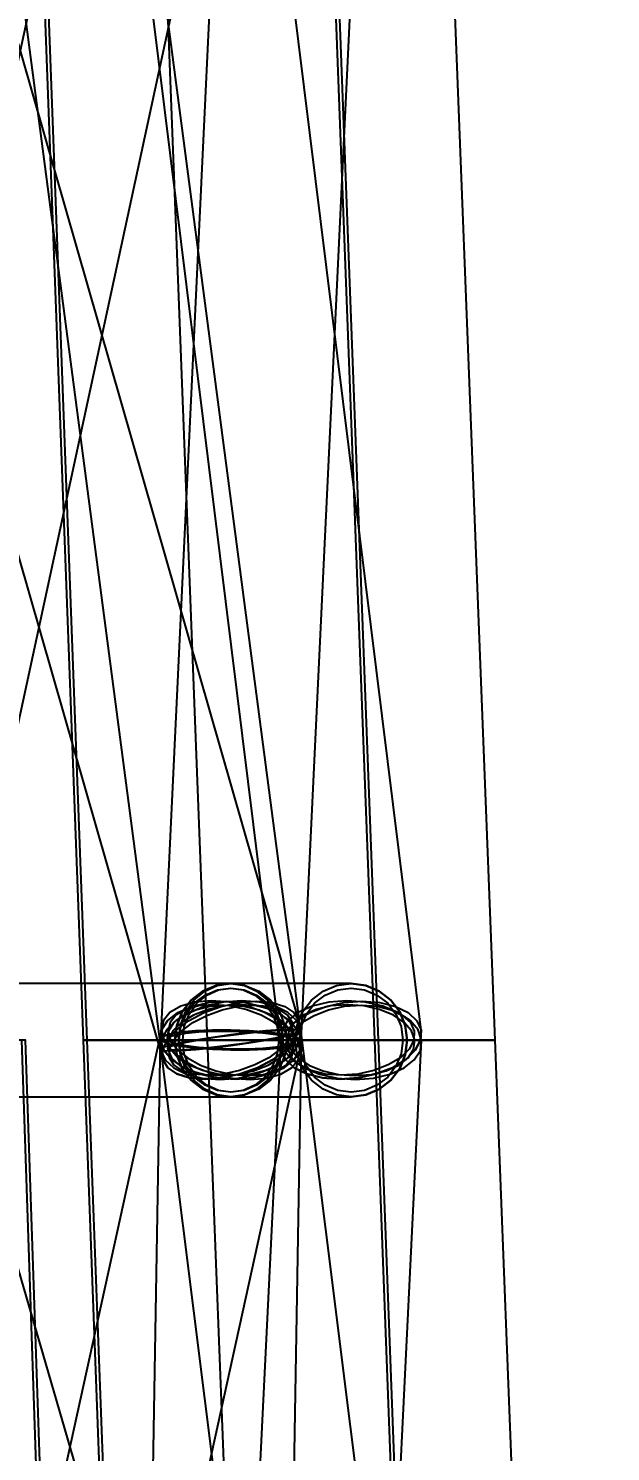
# Model space of a CAD drawing. Header units: millimetres. Extents: x -123812 to 252100, y -3000 to 639000.
# Drawn here: x 11534 to 13627, y 398522 to 403634 of the extents above; entities that cross this region are included whole.
import ezdxf

# ---------------------------------------------------------------- set-up
doc = ezdxf.new("R2010")
doc.units = ezdxf.units.MM
doc.layers.add('D-STR-DIM', color=7, linetype='Continuous', lineweight=13)
doc.layers.add('D-STR-STRC', color=7, linetype='Continuous', lineweight=25)
doc.styles.add('OpenSansCondensed-Light', font='OpenSansCondensed-Light.ttf')
doc.styles.add('TOWER_UNICODE', font='Arial Unicode.ttf')
doc.dimstyles.new('EZDXF', dxfattribs={"dimtxt": 0.25, "dimasz": 0.175, "dimexe": 0.375, "dimexo": 0.125, "dimgap": 0.1, "dimtad": 1, "dimlfac": 100, "dimzin": 12, "dimdsep": 46, "dimtxsty": 'OpenSansCondensed-Light', "dimblk": 'ARCHTICK', "dimcen": 2.5, "dimazin": 3, "dimtfac": 0.5, "dimtmove": 2, "dimatfit": 3})

# ---------------------------------------------------------------- blocks, each defined once
blk = doc.blocks.new('_ARCHTICK')
at = {"color": 0, "linetype": 'BYBLOCK', "const_width": 0.15}
blk.add_lwpolyline([(-0.5, -0.5), (0.5, 0.5)], dxfattribs=at)

msp = doc.modelspace()

# ---------------------------------------------------------------- linework, layer by layer
at = {"layer": 'D-STR-STRC'}
for points in [[(8721.2, 424967.1), (12010, 399967.1), (12018.6, 399963.2), (12043.8, 399961.9), (12083.8, 399963.1), (12136, 399966.9), (12196.7, 399972.9), (12261.9, 399980.8), (12327.1, 399990), (12387.8, 399999.8), (12440, 400009.7), (12480, 400018.9), (12505.2, 400026.9), (12513.7, 400032.9), (9224.9, 425032.9)], [(10581.1, 404930.1), (12017.7, 399930.1), (12034.9, 399901.2), (12067.5, 399879), (12113.4, 399865), (12169.4, 399860.3), (12231.7, 399865), (12296.1, 399879), (12358.1, 399901.2), (12413.6, 399930.1), (12458.7, 399963.8), (12490.5, 400000), (12506.6, 400036.2), (12506.1, 400069.9), (11069.5, 405069.9)], [(11831.5, 405069.9), (10751.1, 400069.9), (10743.9, 400036.2), (10753.8, 400000), (10779.9, 399963.8), (10820.7, 399930.1), (10873.2, 399901.2), (10934, 399879), (10998.8, 399865), (11063.3, 399860.3), (11123, 399865), (11173.9, 399879), (11212.6, 399901.2), (11236.3, 399930.1), (12316.7, 404930.1)], [(11822.8, 404963.8), (12443.2, 399963.8), (12458.4, 399930.1), (12489.8, 399901.2), (12535.1, 399879), (12591.3, 399865), (12654.5, 399860.3), (12720.4, 399865), (12784.6, 399879), (12842.6, 399901.2), (12890.5, 399930.1), (12925.1, 399963.8), (12943.9, 400000), (12945.7, 400036.2), (12325.4, 405036.2)], [(12246.7, 405000), (12008.6, 400000), (12021.2, 399963.8), (12050.2, 399930.1), (12093.6, 399901.2), (12148.5, 399879), (12211.1, 399865), (12277.2, 399860.3), (12342.3, 399865), (12401.8, 399879), (12451.9, 399901.2), (12489, 399930.1), (12510.6, 399963.8), (12515.2, 400000), (12753.3, 405000)], [(10993.7, 399796.8), (12261.9, 399796.8), (12310.5, 399803.7), (12355.8, 399824), (12394.6, 399856.3), (12424.5, 399898.4), (12443.2, 399947.4), (12449.6, 400000), (12443.2, 400052.6), (12424.5, 400101.6), (12394.6, 400143.7), (12355.8, 400176), (12310.5, 400196.3), (12261.9, 400203.2), (10993.7, 400203.2)], [(10993.7, 399796.8), (12261.9, 399796.8), (12310.5, 399803.7), (12355.8, 399824), (12394.6, 399856.3), (12424.5, 399898.4), (12443.2, 399947.4), (12449.6, 400000), (12443.2, 400052.6), (12424.5, 400101.6), (12394.6, 400143.7), (12355.8, 400176), (12310.5, 400196.3), (12261.9, 400203.2), (10993.7, 400203.2)], [(12693.7, 395070.6), (11237.7, 400070.6), (11220.4, 400099.9), (11187.6, 400122.3), (11141.7, 400136.4), (11085.6, 400141.2), (11023.3, 400136.4), (10959, 400122.3), (10897, 400099.9), (10841.6, 400070.6), (10796.6, 400036.6), (10765, 400000), (10749, 399963.4), (10749.7, 399929.4), (12205.7, 394929.4)], [(11404.6, 394929.4), (12504.3, 399929.4), (12511.6, 399963.4), (12501.8, 400000), (12475.6, 400036.6), (12434.9, 400070.6), (12382.4, 400099.9), (12321.7, 400122.3), (12256.9, 400136.4), (12192.5, 400141.2), (12132.8, 400136.4), (12081.8, 400122.3), (12043.2, 400099.9), (12019.4, 400070.6), (10919.7, 395070.6)], [(13140.1, 395036.6), (12513.1, 400036.6), (12497.7, 400070.6), (12466.3, 400099.9), (12420.9, 400122.3), (12364.7, 400136.4), (12301.5, 400141.2), (12235.5, 400136.4), (12171.4, 400122.3), (12113.5, 400099.9), (12065.6, 400070.6), (12031.1, 400036.6), (12012.4, 400000), (12010.7, 399963.4), (12637.7, 394963.4)], [(12703, 395000), (12947.8, 400000), (12935.1, 400036.6), (12906.1, 400070.6), (12862.6, 400099.9), (12807.7, 400122.3), (12745.1, 400136.4), (12679, 400141.2), (12614, 400136.4), (12554.4, 400122.3), (12504.4, 400099.9), (12467.3, 400070.6), (12445.8, 400036.6), (12441.1, 400000), (12196.4, 395000)], [(12089.6, 374995.8), (12515.9, 399995.8), (12507.2, 400005.1), (12481.8, 400014.2), (12441.5, 400022.2), (12388.9, 400028.8), (12327.6, 400033.4), (12261.9, 400035.7), (12196.2, 400035.6), (12134.9, 400033), (12082.3, 400028.2), (12042, 400021.5), (12016.6, 400013.3), (12007.9, 400004.2), (11581.7, 375004.2)]]:
    msp.add_lwpolyline(points, dxfattribs=at)
for points in [[(11544.8, 405000), (11731.5, 400000), (12792.3, 400000), (12603.3, 405000)], [(11557.4, 405000), (11744.8, 400000), (12779, 400000), (12590.7, 405000)], [(11983.4, 405000), (12177.3, 400000), (13211.6, 400000), (13016.6, 405000)], [(12060.4, 400000), (12067.3, 399947.4), (12087.4, 399898.4), (12119.4, 399856.3), (12161.2, 399824), (12209.7, 399803.7), (12261.9, 399796.8), (12694.4, 399796.8), (12746.6, 399803.7), (12795.2, 399824), (12836.9, 399856.3), (12868.9, 399898.4), (12889, 399947.4), (12895.9, 400000), (12889, 400052.6), (12868.9, 400101.6), (12836.9, 400143.7), (12795.2, 400176), (12746.6, 400196.3), (12694.4, 400203.2), (12261.9, 400203.2), (12209.7, 400196.3), (12161.2, 400176), (12119.4, 400143.7), (12087.4, 400101.6), (12067.3, 400052.6)], [(12463.4, 400000), (12456.5, 399947.4), (12436.4, 399898.4), (12404.3, 399856.3), (12362.6, 399824), (12314, 399803.7), (12261.9, 399796.8), (12209.7, 399803.7), (12161.2, 399824), (12119.4, 399856.3), (12087.4, 399898.4), (12067.3, 399947.4), (12060.4, 400000), (12067.3, 400052.6), (12087.4, 400101.6), (12119.4, 400143.7), (12161.2, 400176), (12209.7, 400196.3), (12261.9, 400203.2), (12314, 400196.3), (12362.6, 400176), (12404.3, 400143.7), (12436.4, 400101.6), (12456.5, 400052.6)], [(12060.4, 400000), (12067.3, 399947.4), (12087.4, 399898.4), (12119.4, 399856.3), (12161.2, 399824), (12209.7, 399803.7), (12261.9, 399796.8), (12694.4, 399796.8), (12746.6, 399803.7), (12795.2, 399824), (12836.9, 399856.3), (12868.9, 399898.4), (12889, 399947.4), (12895.9, 400000), (12889, 400052.6), (12868.9, 400101.6), (12836.9, 400143.7), (12795.2, 400176), (12746.6, 400196.3), (12694.4, 400203.2), (12261.9, 400203.2), (12209.7, 400196.3), (12161.2, 400176), (12119.4, 400143.7), (12087.4, 400101.6), (12067.3, 400052.6)], [(12463.4, 400000), (12456.5, 399947.4), (12436.4, 399898.4), (12404.3, 399856.3), (12362.6, 399824), (12314, 399803.7), (12261.9, 399796.8), (12209.7, 399803.7), (12161.2, 399824), (12119.4, 399856.3), (12087.4, 399898.4), (12067.3, 399947.4), (12060.4, 400000), (12067.3, 400052.6), (12087.4, 400101.6), (12119.4, 400143.7), (12161.2, 400176), (12209.7, 400196.3), (12261.9, 400203.2), (12314, 400196.3), (12362.6, 400176), (12404.3, 400143.7), (12436.4, 400101.6), (12456.5, 400052.6)], [(12449.6, 400000), (12443.2, 399947.4), (12424.5, 399898.4), (12394.6, 399856.3), (12355.8, 399824), (12310.5, 399803.7), (12261.9, 399796.8), (12213.3, 399803.7), (12168, 399824), (12129.1, 399856.3), (12099.3, 399898.4), (12080.6, 399947.4), (12074.2, 400000), (12080.6, 400052.6), (12099.3, 400101.6), (12129.1, 400143.7), (12168, 400176), (12213.3, 400196.3), (12261.9, 400203.2), (12310.5, 400196.3), (12355.8, 400176), (12394.6, 400143.7), (12424.5, 400101.6), (12443.2, 400052.6)], [(12449.6, 400000), (12443.2, 399947.4), (12424.5, 399898.4), (12394.6, 399856.3), (12355.8, 399824), (12310.5, 399803.7), (12261.9, 399796.8), (12213.3, 399803.7), (12168, 399824), (12129.1, 399856.3), (12099.3, 399898.4), (12080.6, 399947.4), (12074.2, 400000), (12080.6, 400052.6), (12099.3, 400101.6), (12129.1, 400143.7), (12168, 400176), (12213.3, 400196.3), (12261.9, 400203.2), (12310.5, 400196.3), (12355.8, 400176), (12394.6, 400143.7), (12424.5, 400101.6), (12443.2, 400052.6)], [(12447.5, 400000), (12441.2, 399951.5), (12422.6, 399906.4), (12393.1, 399867.6), (12354.7, 399837.9), (12309.9, 399819.2), (12261.9, 399812.8), (12213.9, 399819.2), (12169.1, 399837.9), (12130.7, 399867.6), (12101.2, 399906.4), (12082.6, 399951.5), (12076.3, 400000), (12082.6, 400048.5), (12101.2, 400093.6), (12130.7, 400132.4), (12169.1, 400162.1), (12213.9, 400180.8), (12261.9, 400187.2), (12309.9, 400180.8), (12354.7, 400162.1), (12393.1, 400132.4), (12422.6, 400093.6), (12441.2, 400048.5)], [(12447.5, 400000), (12441.2, 399951.5), (12422.6, 399906.4), (12393.1, 399867.6), (12354.7, 399837.9), (12309.9, 399819.2), (12261.9, 399812.8), (12213.9, 399819.2), (12169.1, 399837.9), (12130.7, 399867.6), (12101.2, 399906.4), (12082.6, 399951.5), (12076.3, 400000), (12082.6, 400048.5), (12101.2, 400093.6), (12130.7, 400132.4), (12169.1, 400162.1), (12213.9, 400180.8), (12261.9, 400187.2), (12309.9, 400180.8), (12354.7, 400162.1), (12393.1, 400132.4), (12422.6, 400093.6), (12441.2, 400048.5)], [(12434.8, 400000), (12428.9, 399951.5), (12411.7, 399906.4), (12384.2, 399867.6), (12348.4, 399837.9), (12306.7, 399819.2), (12261.9, 399812.8), (12217.1, 399819.2), (12175.4, 399837.9), (12139.6, 399867.6), (12112.1, 399906.4), (12094.8, 399951.5), (12088.9, 400000), (12094.8, 400048.5), (12112.1, 400093.6), (12139.6, 400132.4), (12175.4, 400162.1), (12217.1, 400180.8), (12261.9, 400187.2), (12306.7, 400180.8), (12348.4, 400162.1), (12384.2, 400132.4), (12411.7, 400093.6), (12428.9, 400048.5)], [(12434.8, 400000), (12428.9, 399951.5), (12411.7, 399906.4), (12384.2, 399867.6), (12348.4, 399837.9), (12306.7, 399819.2), (12261.9, 399812.8), (12217.1, 399819.2), (12175.4, 399837.9), (12139.6, 399867.6), (12112.1, 399906.4), (12094.8, 399951.5), (12088.9, 400000), (12094.8, 400048.5), (12112.1, 400093.6), (12139.6, 400132.4), (12175.4, 400162.1), (12217.1, 400180.8), (12261.9, 400187.2), (12306.7, 400180.8), (12348.4, 400162.1), (12384.2, 400132.4), (12411.7, 400093.6), (12428.9, 400048.5)], [(12895.9, 400000), (12889, 399947.4), (12868.9, 399898.4), (12836.9, 399856.3), (12795.2, 399824), (12746.6, 399803.7), (12694.4, 399796.8), (12642.3, 399803.7), (12593.7, 399824), (12552, 399856.3), (12520, 399898.4), (12499.8, 399947.4), (12493, 400000), (12499.8, 400052.6), (12520, 400101.6), (12552, 400143.7), (12593.7, 400176), (12642.3, 400196.3), (12694.4, 400203.2), (12746.6, 400196.3), (12795.2, 400176), (12836.9, 400143.7), (12868.9, 400101.6), (12889, 400052.6)], [(12895.9, 400000), (12889, 399947.4), (12868.9, 399898.4), (12836.9, 399856.3), (12795.2, 399824), (12746.6, 399803.7), (12694.4, 399796.8), (12642.3, 399803.7), (12593.7, 399824), (12552, 399856.3), (12520, 399898.4), (12499.8, 399947.4), (12493, 400000), (12499.8, 400052.6), (12520, 400101.6), (12552, 400143.7), (12593.7, 400176), (12642.3, 400196.3), (12694.4, 400203.2), (12746.6, 400196.3), (12795.2, 400176), (12836.9, 400143.7), (12868.9, 400101.6), (12889, 400052.6)], [(12880, 400000), (12873.7, 399951.5), (12855.2, 399906.4), (12825.7, 399867.6), (12787.2, 399837.9), (12742.5, 399819.2), (12694.4, 399812.8), (12646.4, 399819.2), (12601.6, 399837.9), (12563.2, 399867.6), (12533.7, 399906.4), (12515.2, 399951.5), (12508.8, 400000), (12515.2, 400048.5), (12533.7, 400093.6), (12563.2, 400132.4), (12601.6, 400162.1), (12646.4, 400180.8), (12694.4, 400187.2), (12742.5, 400180.8), (12787.2, 400162.1), (12825.7, 400132.4), (12855.2, 400093.6), (12873.7, 400048.5)], [(12880, 400000), (12873.7, 399951.5), (12855.2, 399906.4), (12825.7, 399867.6), (12787.2, 399837.9), (12742.5, 399819.2), (12694.4, 399812.8), (12646.4, 399819.2), (12601.6, 399837.9), (12563.2, 399867.6), (12533.7, 399906.4), (12515.2, 399951.5), (12508.8, 400000), (12515.2, 400048.5), (12533.7, 400093.6), (12563.2, 400132.4), (12601.6, 400162.1), (12646.4, 400180.8), (12694.4, 400187.2), (12742.5, 400180.8), (12787.2, 400162.1), (12825.7, 400132.4), (12855.2, 400093.6), (12873.7, 400048.5)], [(12515.2, 400000), (12510.6, 399963.8), (12489, 399930.1), (12451.9, 399901.2), (12401.8, 399879), (12342.3, 399865), (12277.2, 399860.3), (12211.1, 399865), (12148.5, 399879), (12093.6, 399901.2), (12050.2, 399930.1), (12021.2, 399963.8), (12008.6, 400000), (12013.2, 400036.2), (12034.8, 400069.9), (12071.9, 400098.8), (12121.9, 400121), (12181.5, 400135), (12246.6, 400139.7), (12312.7, 400135), (12375.3, 400121), (12430.2, 400098.8), (12473.6, 400069.9), (12502.6, 400036.2)], [(12012.4, 400000), (12010.7, 399963.4), (12026, 399929.4), (12057.5, 399900.1), (12102.9, 399877.7), (12159.1, 399863.6), (12222.3, 399858.8), (12288.2, 399863.6), (12352.4, 399877.7), (12410.3, 399900.1), (12458.2, 399929.4), (12492.6, 399963.4), (12511.4, 400000), (12513.1, 400036.6), (12497.7, 400070.6), (12466.3, 400099.9), (12420.9, 400122.3), (12364.7, 400136.4), (12301.5, 400141.2), (12235.5, 400136.4), (12171.4, 400122.3), (12113.5, 400099.9), (12065.6, 400070.6), (12031.1, 400036.6)], [(12022, 400000), (12048.2, 399963.4), (12088.9, 399929.4), (12141.4, 399900.1), (12202.1, 399877.7), (12266.9, 399863.6), (12331.3, 399858.8), (12391, 399863.6), (12441.9, 399877.7), (12480.6, 399900.1), (12504.3, 399929.4), (12511.6, 399963.4), (12501.8, 400000), (12475.6, 400036.6), (12434.9, 400070.6), (12382.4, 400099.9), (12321.7, 400122.3), (12256.9, 400136.4), (12192.5, 400141.2), (12132.8, 400136.4), (12081.8, 400122.3), (12043.2, 400099.9), (12019.4, 400070.6), (12012.2, 400036.6)], [(12490.5, 400000), (12458.7, 399963.8), (12413.6, 399930.1), (12358.1, 399901.2), (12296.1, 399879), (12231.7, 399865), (12169.4, 399860.3), (12113.4, 399865), (12067.5, 399879), (12034.9, 399901.2), (12017.7, 399930.1), (12017.2, 399963.8), (12033.3, 400000), (12065, 400036.2), (12110.2, 400069.9), (12165.7, 400098.8), (12227.7, 400121), (12292.1, 400135), (12354.4, 400139.7), (12410.4, 400135), (12456.3, 400121), (12488.9, 400098.8), (12506.1, 400069.9), (12506.6, 400036.2)], [(12441.1, 400000), (12453.8, 399963.4), (12482.8, 399929.4), (12526.2, 399900.1), (12581.2, 399877.7), (12643.8, 399863.6), (12709.9, 399858.8), (12774.9, 399863.6), (12834.5, 399877.7), (12884.5, 399900.1), (12921.5, 399929.4), (12943.1, 399963.4), (12947.8, 400000), (12935.1, 400036.6), (12906.1, 400070.6), (12862.6, 400099.9), (12807.7, 400122.3), (12745.1, 400136.4), (12679, 400141.2), (12614, 400136.4), (12554.4, 400122.3), (12504.4, 400099.9), (12467.3, 400070.6), (12445.8, 400036.6)], [(12943.9, 400000), (12925.1, 399963.8), (12890.5, 399930.1), (12842.6, 399901.2), (12784.6, 399879), (12720.4, 399865), (12654.5, 399860.3), (12591.3, 399865), (12535.1, 399879), (12489.8, 399901.2), (12458.4, 399930.1), (12443.2, 399963.8), (12445, 400000), (12463.8, 400036.2), (12498.4, 400069.9), (12546.3, 400098.8), (12604.3, 400121), (12668.5, 400135), (12734.4, 400139.7), (12797.6, 400135), (12853.8, 400121), (12899.1, 400098.8), (12930.5, 400069.9), (12945.7, 400036.2)], [(12490.3, 400000), (12486.1, 399967.4), (12466.6, 399937), (12433.2, 399910.9), (12388.1, 399890.9), (12334.4, 399878.3), (12275.7, 399874), (12216.1, 399878.3), (12159.7, 399890.9), (12110.2, 399910.9), (12071, 399937), (12044.9, 399967.4), (12033.5, 400000), (12037.7, 400032.6), (12057.2, 400063), (12090.6, 400089.1), (12135.7, 400109.1), (12189.4, 400121.7), (12248.1, 400126), (12307.7, 400121.7), (12364.1, 400109.1), (12413.6, 400089.1), (12452.8, 400063), (12478.9, 400032.6)], [(12037, 400000), (12035.4, 399967), (12049.2, 399936.3), (12077.6, 399910), (12118.5, 399889.7), (12169.2, 399877), (12226.2, 399872.7), (12285.6, 399877), (12343.5, 399889.7), (12395.7, 399910), (12438.9, 399936.3), (12469.9, 399967), (12486.8, 400000), (12488.4, 400033), (12474.5, 400063.7), (12446.2, 400090), (12405.3, 400110.3), (12354.6, 400123), (12297.6, 400127.3), (12238.1, 400123), (12180.3, 400110.3), (12128.1, 400090), (12084.9, 400063.7), (12053.9, 400033)], [(12045.6, 400000), (12069.2, 399967), (12105.9, 399936.3), (12153.2, 399910), (12208, 399889.7), (12266.4, 399877), (12324.5, 399872.7), (12378.3, 399877), (12424.2, 399889.7), (12459.1, 399910), (12480.5, 399936.3), (12487, 399967), (12478.2, 400000), (12454.6, 400033), (12417.9, 400063.7), (12370.6, 400090), (12315.8, 400110.3), (12257.4, 400123), (12199.3, 400127.3), (12145.5, 400123), (12099.6, 400110.3), (12064.7, 400090), (12043.3, 400063.7), (12036.8, 400033)], [(12468, 400000), (12439.4, 399967.4), (12398.7, 399937), (12348.6, 399910.9), (12292.7, 399890.9), (12234.7, 399878.3), (12178.5, 399874), (12128, 399878.3), (12086.6, 399890.9), (12057.2, 399910.9), (12041.7, 399937), (12041.3, 399967.4), (12055.8, 400000), (12084.4, 400032.6), (12125.1, 400063), (12175.1, 400089.1), (12231.1, 400109.1), (12289.1, 400121.7), (12345.3, 400126), (12395.8, 400121.7), (12437.2, 400109.1), (12466.6, 400089.1), (12482.1, 400063), (12482.5, 400032.6)], [(12466.1, 400000), (12477.4, 399967), (12503.6, 399936.3), (12542.8, 399910), (12592.3, 399889.7), (12648.8, 399877), (12708.4, 399872.7), (12767, 399877), (12820.7, 399889.7), (12865.8, 399910), (12899.2, 399936.3), (12918.7, 399967), (12922.8, 400000), (12911.4, 400033), (12885.3, 400063.7), (12846.1, 400090), (12796.6, 400110.3), (12740.1, 400123), (12680.5, 400127.3), (12621.9, 400123), (12568.2, 400110.3), (12523.1, 400090), (12489.7, 400063.7), (12470.2, 400033)], [(12919.3, 400000), (12902.4, 399967.4), (12871.2, 399937), (12828, 399910.9), (12775.7, 399890.9), (12717.9, 399878.3), (12658.4, 399874), (12601.4, 399878.3), (12550.8, 399890.9), (12509.9, 399910.9), (12481.7, 399937), (12467.9, 399967.4), (12469.5, 400000), (12486.5, 400032.6), (12517.7, 400063), (12560.9, 400089.1), (12613.2, 400109.1), (12671, 400121.7), (12730.5, 400126), (12787.4, 400121.7), (12838.1, 400109.1), (12878.9, 400089.1), (12907.2, 400063), (12921, 400032.6)], [(12261.9, 399964.3), (12196.2, 399966.6), (12134.9, 399971.2), (12082.3, 399977.8), (12042, 399985.8), (12016.6, 399994.9), (12007.9, 400004.2), (12016.6, 400013.3), (12042, 400021.5), (12082.3, 400028.2), (12134.9, 400033), (12196.2, 400035.6), (12261.9, 400035.7), (12327.6, 400033.4), (12388.9, 400028.8), (12441.5, 400022.2), (12481.8, 400014.2), (12507.2, 400005.1), (12515.9, 399995.8), (12507.2, 399986.7), (12481.8, 399978.5), (12441.5, 399971.8), (12388.9, 399967), (12327.6, 399964.4)], [(12261.9, 400019.2), (12196.7, 400010), (12136, 400000.2), (12083.8, 399990.3), (12043.8, 399981.1), (12018.6, 399973.1), (12010, 399967.1), (12018.6, 399963.2), (12043.8, 399961.9), (12083.8, 399963.1), (12136, 399966.9), (12196.7, 399972.9), (12261.9, 399980.8), (12327.1, 399990), (12387.8, 399999.8), (12440, 400009.7), (12480, 400018.9), (12505.2, 400026.9), (12513.7, 400032.9), (12505.2, 400036.8), (12480, 400038.1), (12440, 400036.9), (12387.8, 400033.1), (12327.1, 400027.1)], [(12261.9, 399967.8), (12202.6, 399969.9), (12147.4, 399974), (12100, 399980), (12063.6, 399987.2), (12040.7, 399995.4), (12032.9, 400003.8), (12040.7, 400012), (12063.6, 400019.4), (12100, 400025.5), (12147.4, 400029.8), (12202.6, 400032.1), (12261.9, 400032.2), (12321.2, 400030.1), (12376.4, 400026), (12423.8, 400020), (12460.2, 400012.8), (12483.1, 400004.6), (12490.9, 399996.2), (12483.1, 399988), (12460.2, 399980.6), (12423.8, 399974.5), (12376.4, 399970.2), (12321.2, 399967.9)], [(12261.9, 400017.3), (12203.1, 400009), (12148.4, 400000.1), (12101.3, 399991.2), (12065.3, 399982.9), (12042.6, 399975.8), (12034.8, 399970.3), (12042.6, 399966.8), (12065.3, 399965.6), (12101.3, 399966.8), (12148.4, 399970.2), (12203.1, 399975.6), (12261.9, 399982.7), (12320.7, 399991), (12375.4, 399999.9), (12422.4, 400008.8), (12458.5, 400017.1), (12481.2, 400024.2), (12488.9, 400029.7), (12481.2, 400033.2), (12458.5, 400034.4), (12422.4, 400033.2), (12375.4, 400029.8), (12320.7, 400024.4)], [(10463.3, 400000), (10630.6, 395000), (11693.6, 395000), (11524.1, 400000)], [(10476.6, 400000), (10644.5, 395000), (11679.7, 395000), (11510.8, 400000)], [(11731.5, 400000), (11918.2, 395000), (12981.2, 395000), (12792.3, 400000)], [(12792.3, 400000), (12774.2, 400000), (12721.2, 400000), (12636.9, 400000), (12527.1, 400000), (12399.2, 400000), (12261.9, 400000), (12124.6, 400000), (11996.7, 400000), (11886.9, 400000), (11802.6, 400000), (11749.6, 400000), (11731.5, 400000), (11749.6, 400000), (11802.6, 400000), (11886.9, 400000), (11996.7, 400000), (12124.6, 400000), (12261.9, 400000), (12399.2, 400000), (12527.1, 400000), (12636.9, 400000), (12721.2, 400000), (12774.2, 400000)], [(11744.8, 400000), (11932.1, 395000), (12967.3, 395000), (12779, 400000)], [(12779, 400000), (12761.4, 400000), (12709.7, 400000), (12627.5, 400000), (12520.4, 400000), (12395.7, 400000), (12261.9, 400000), (12128.1, 400000), (12003.3, 400000), (11896.2, 400000), (11814.1, 400000), (11762.4, 400000), (11744.8, 400000), (11762.4, 400000), (11814.1, 400000), (11896.2, 400000), (12003.3, 400000), (12128.1, 400000), (12261.9, 400000), (12395.7, 400000), (12520.4, 400000), (12627.5, 400000), (12709.7, 400000), (12761.4, 400000)], [(12177.3, 400000), (12371.3, 395000), (13406.5, 395000), (13211.6, 400000)], [(13211.6, 400000), (13193.9, 400000), (13142.3, 400000), (13060.1, 400000), (12953, 400000), (12828.3, 400000), (12694.4, 400000), (12560.6, 400000), (12435.9, 400000), (12328.8, 400000), (12246.6, 400000), (12195, 400000), (12177.3, 400000), (12195, 400000), (12246.6, 400000), (12328.8, 400000), (12435.9, 400000), (12560.6, 400000), (12694.4, 400000), (12828.3, 400000), (12953, 400000), (13060.1, 400000), (13142.3, 400000), (13193.9, 400000)]]:
    msp.add_lwpolyline(points, close=True, dxfattribs=at)

# ---------------------------------------------------------------- dimensions: what is measured, and where the dimension line sits
at = {"layer": 'D-STR-DIM'}
msp.add_linear_dim(base=(187000, 0), p1=(0, 0), p2=(0, 450000), angle=90, dimstyle='EZDXF', override={"dimtxt": 8400, "dimasz": 3750, "dimexe": 2100, "dimexo": 1800, "dimgap": 2100, "dimtad": 1, "dimdec": 0, "dimlfac": 1, "dimlunit": 2, "dimtxsty": 'TOWER_UNICODE', "dimclrd": 7, "dimclre": 7, "dimclrt": 7}, dxfattribs=at).render()

doc.saveas('drawing.dxf')
